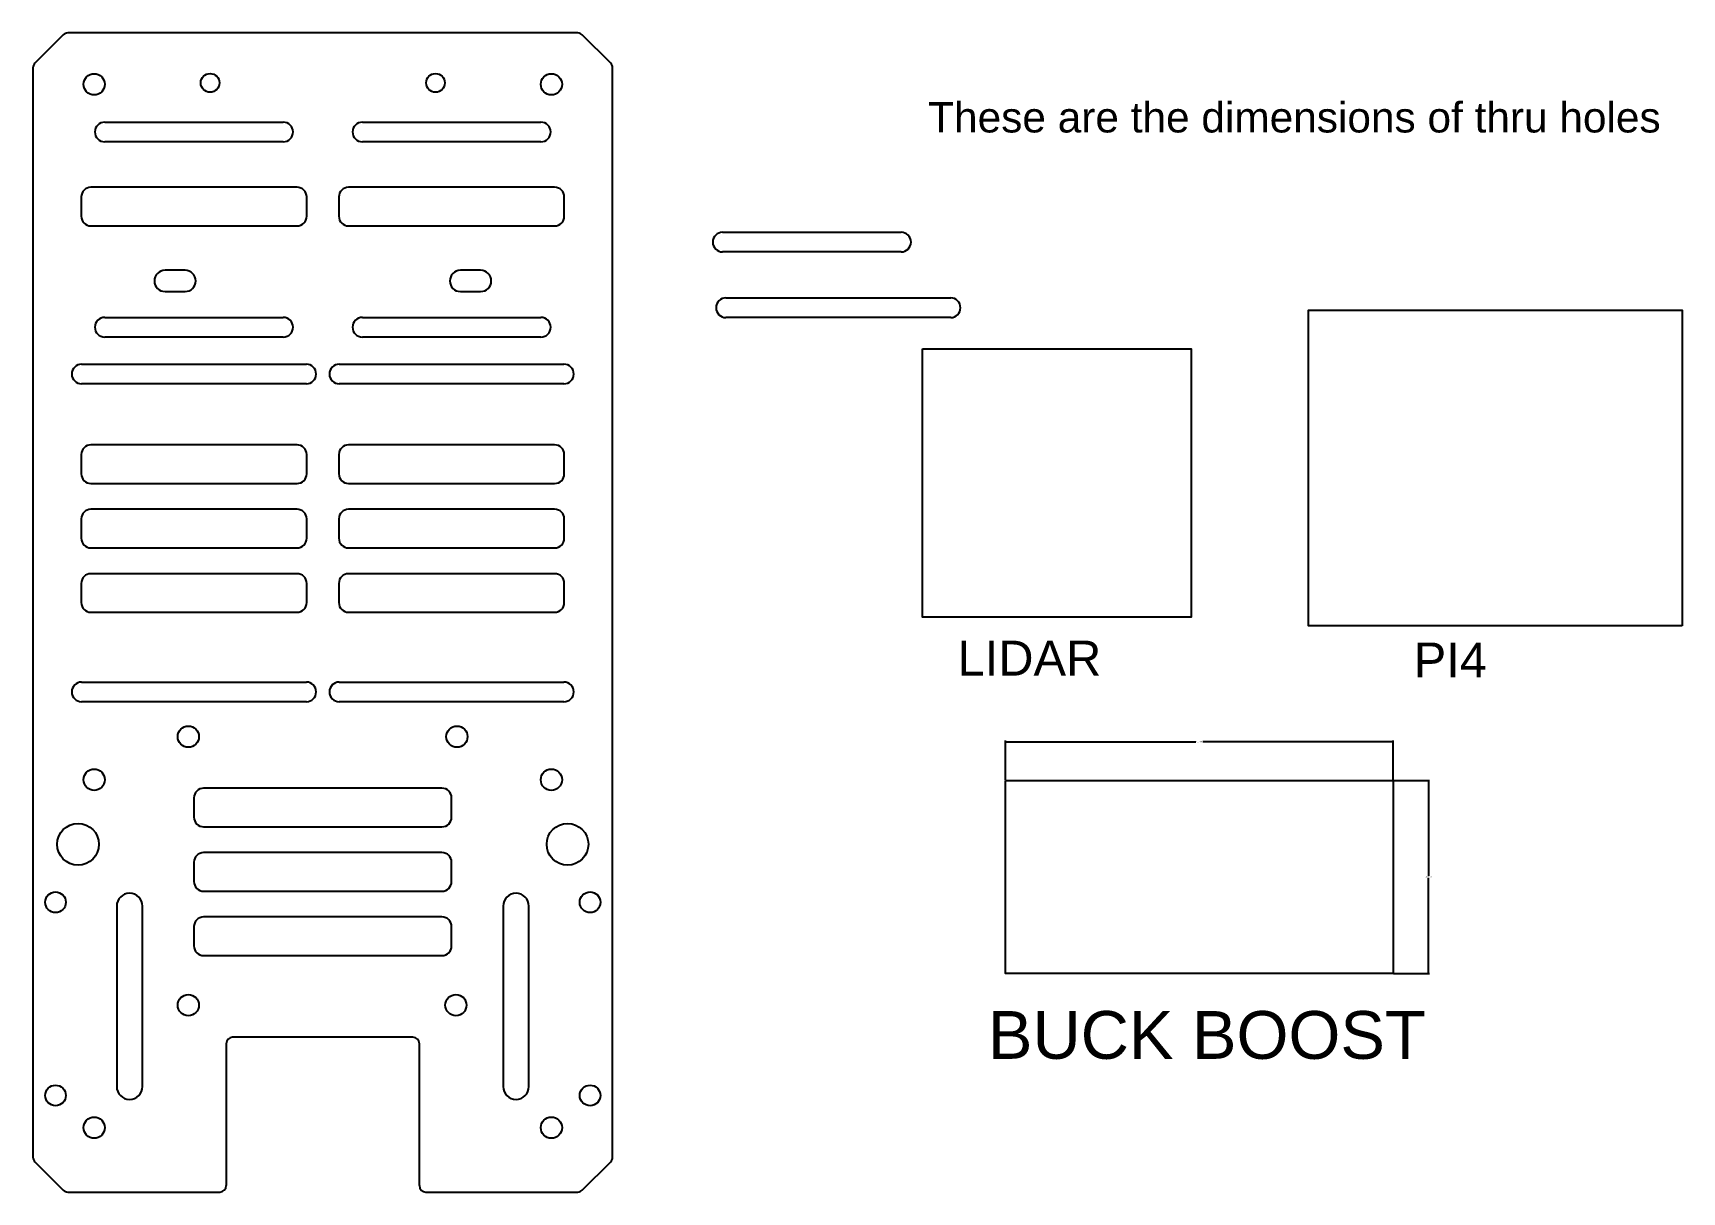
# Model space of a CAD drawing. Header units: inches. Extents: x 23 to 279, y 7 to 187.
import ezdxf

# ---------------------------------------------------------------- set-up
doc = ezdxf.new("R2010")
doc.units = ezdxf.units.IN
doc.header["$MEASUREMENT"] = 0
doc.styles.get("Standard").update_dxf_attribs({"font": 'arial.ttf'})
doc.dimstyles.get("Standard").update_dxf_attribs({"dimtxt": 0.18, "dimasz": 0.18, "dimexe": 0.18, "dimexo": 0.0625, "dimgap": 0.09, "dimtad": 0, "dimtih": 1, "dimtoh": 1, "dimdec": 4, "dimzin": 0, "dimdsep": 46, "dimtxsty": 'Standard', "dimcen": 0.09, "dimadec": 0, "dimazin": 0, "dimtfac": 1, "dimtdec": 4, "dimtofl": 0, "dimtmove": 0, "dimatfit": 3, "dimfxl": 1, "dimtolj": 1, "dimtzin": 0, "dimarcsym": 0})

# ---------------------------------------------------------------- blocks, each defined once
blk = doc.blocks.new('*D7')
at = {"color": 0, "lineweight": -2, "transparency": 16777216}
for p, q in [((234.05, 70.89), (239.65, 70.89)), ((239.47, 70.71), (239.47, 56.07)), ((239.47, 41.07), (239.47, 55.7)), ((234.05, 40.89), (239.65, 40.89))]:
    blk.add_line(p, q, dxfattribs=at)
at = {"color": 0, "transparency": 16777216}
for points in [[(239.44, 70.71), (239.5, 70.71), (239.47, 70.89)], [(239.44, 41.07), (239.5, 41.07), (239.47, 40.89)]]:
    blk.add_solid(points, dxfattribs=at)
at = {"layer": 'Defpoints', "color": 0, "transparency": 16777216}
for p in [(233.99, 70.89), (233.99, 40.89), (239.47, 40.89)]:
    blk.add_point(p, dxfattribs=at)
at = {"color": 0, "transparency": 16777216, "insert": (239.47, 55.89), "char_height": 0.18, "attachment_point": 5}
blk.add_mtext('\\A1;30.0000', dxfattribs=at)
blk = doc.blocks.new('*D8')
at = {"color": 0, "lineweight": -2, "transparency": 16777216}
for p, q in [((173.79, 70.95), (173.79, 77.06)), ((173.97, 76.88), (203.36, 76.88)), ((233.81, 76.88), (204.42, 76.88)), ((233.99, 70.95), (233.99, 77.06))]:
    blk.add_line(p, q, dxfattribs=at)
at = {"color": 0, "transparency": 16777216}
for points in [[(173.97, 76.91), (173.97, 76.85), (173.79, 76.88)], [(233.81, 76.91), (233.81, 76.85), (233.99, 76.88)]]:
    blk.add_solid(points, dxfattribs=at)
at = {"layer": 'Defpoints', "color": 0, "transparency": 16777216}
for p in [(233.99, 76.88), (173.79, 70.89), (233.99, 70.89)]:
    blk.add_point(p, dxfattribs=at)
at = {"color": 0, "transparency": 16777216, "insert": (203.89, 76.88), "char_height": 0.18, "attachment_point": 5}
blk.add_mtext('\\A1;60.2000', dxfattribs=at)

msp = doc.modelspace()

# ---------------------------------------------------------------- linework, layer by layer
at = {"color": 7, "linetype": 'Continuous', "lineweight": 25}
for p, q in [((107.38717, 186.95716), (28.2156, 186.95716)), ((27.50849, 186.66426), (23.09428, 182.25005)), ((112.50849, 182.25005), (108.09428, 186.66426)), ((22.80139, 181.54294), (22.80139, 12.37137)), ((112.80139, 12.37137), (112.80139, 181.54294)), ((30.30139, 161.48645), (30.30139, 158.48645)), ((63.80139, 162.98645), (31.80139, 162.98645)), ((65.30139, 158.48645), (65.30139, 161.48645)), ((70.30139, 161.48645), (70.30139, 158.48645)), ((103.80139, 162.98645), (71.80139, 162.98645)), ((105.30139, 158.48645), (105.30139, 161.48645)), ((31.80139, 156.98645), (63.80139, 156.98645)), ((71.80139, 156.98645), (103.80139, 156.98645)), ((46.42639, 150.10716), (43.30139, 150.10716)), ((92.30139, 150.10716), (89.17639, 150.10716)), ((43.30139, 146.80716), (46.42639, 146.80716)), ((89.17639, 146.80716), (92.30139, 146.80716)), ((63.80139, 122.98645), (31.80139, 122.98645)), ((103.80139, 122.98645), (71.80139, 122.98645)), ((30.30139, 121.48645), (30.30139, 118.48645)), ((65.30139, 118.48645), (65.30139, 121.48645)), ((70.30139, 121.48645), (70.30139, 118.48645)), ((105.30139, 118.48645), (105.30139, 121.48645)), ((31.80139, 116.98645), (63.80139, 116.98645)), ((71.80139, 116.98645), (103.80139, 116.98645)), ((63.80139, 112.98645), (31.80139, 112.98645)), ((103.80139, 112.98645), (71.80139, 112.98645)), ((30.30139, 111.48645), (30.30139, 108.48645)), ((65.30139, 108.48645), (65.30139, 111.48645)), ((70.30139, 111.48645), (70.30139, 108.48645)), ((105.30139, 108.48645), (105.30139, 111.48645)), ((31.80139, 106.98645), (63.80139, 106.98645)), ((71.80139, 106.98645), (103.80139, 106.98645)), ((63.80139, 102.98645), (31.80139, 102.98645)), ((103.80139, 102.98645), (71.80139, 102.98645)), ((30.30139, 101.48645), (30.30139, 98.48645)), ((65.30139, 98.48645), (65.30139, 101.48645)), ((70.30139, 101.48645), (70.30139, 98.48645)), ((105.30139, 98.48645), (105.30139, 101.48645)), ((31.80139, 96.98645), (63.80139, 96.98645)), ((71.80139, 96.98645), (103.80139, 96.98645)), ((86.30139, 69.67139), (49.30139, 69.67139)), ((47.80139, 68.17139), (47.80139, 65.17139)), ((87.80139, 65.17139), (87.80139, 68.17139)), ((49.30139, 63.67139), (86.30139, 63.67139)), ((86.30139, 59.67139), (49.30139, 59.67139)), ((47.80139, 58.17139), (47.80139, 55.17139)), ((87.80139, 55.17139), (87.80139, 58.17139)), ((35.80139, 51.34861), (35.80139, 23.34861)), ((39.80139, 23.34861), (39.80139, 51.34861)), ((49.30139, 53.67139), (86.30139, 53.67139)), ((95.80139, 51.34861), (95.80139, 23.34861)), ((99.80139, 23.34861), (99.80139, 51.34861)), ((86.30139, 49.67139), (49.30139, 49.67139)), ((47.80139, 48.17139), (47.80139, 45.17139)), ((87.80139, 45.17139), (87.80139, 48.17139)), ((49.30139, 43.67139), (86.30139, 43.67139)), ((81.80139, 30.98645), (53.80139, 30.98645)), ((52.80139, 29.98645), (52.80139, 7.95716)), ((82.80139, 7.95716), (82.80139, 29.98645)), ((23.09428, 11.66426), (27.50849, 7.25005)), ((108.09428, 7.25005), (112.50849, 11.66426)), ((28.2156, 6.95716), (51.80139, 6.95716)), ((83.80139, 6.95716), (107.38717, 6.95716))]:
    msp.add_line(p, q, dxfattribs=at)
for points in [[(33.94154, 173.10932), (61.66123, 173.10932)], [(73.94154, 173.10932), (101.66123, 173.10932)], [(61.66123, 170.05381), (33.94154, 170.05381)], [(101.66123, 170.05381), (73.94154, 170.05381)], [(129.88314, 156.00573), (157.60284, 156.00573)], [(157.60284, 152.95021), (129.88314, 152.95021)], [(130.39828, 145.81739), (165.29243, 145.81739)], [(33.94154, 142.78782), (61.66123, 142.78782)], [(73.94154, 142.78782), (101.66123, 142.78782)], [(165.29243, 142.76187), (130.39828, 142.76187)], [(61.66123, 139.73231), (33.94154, 139.73231)], [(101.66123, 139.73231), (73.94154, 139.73231)], [(30.35431, 135.51949), (65.24847, 135.51949)], [(70.35431, 135.51949), (105.24847, 135.51949)], [(65.24847, 132.46397), (30.35431, 132.46397)], [(105.24847, 132.46397), (70.35431, 132.46397)], [(30.35431, 86.15504), (65.24847, 86.15504)], [(70.35431, 86.15504), (105.24847, 86.15504)], [(65.24847, 83.09952), (30.35431, 83.09952)], [(105.24847, 83.09952), (70.35431, 83.09952)]]:
    msp.add_lwpolyline(points)
for points in [[(278.84541, 94.89411), (220.84541, 94.89411), (220.84541, 143.89411), (278.84541, 143.89411)], [(160.92046, 137.91369), (202.62046, 137.91369), (202.62046, 96.21369), (160.92046, 96.21369)], [(173.78933, 70.88598), (233.98933, 70.88598), (233.98933, 40.88598), (173.78933, 40.88598)]]:
    msp.add_lwpolyline(points, close=True)
for centre, radius in [((32.30139, 178.98645), 1.65), ((50.30139, 179.20716), 1.45), ((85.30139, 179.20716), 1.45), ((103.30139, 178.98645), 1.65), ((46.91986, 77.67865), 1.65), ((88.61986, 77.67865), 1.65), ((32.30139, 70.98645), 1.65), ((103.30139, 70.98645), 1.65), ((29.80139, 60.95716), 3.2385), ((105.80139, 60.95716), 3.2385), ((26.30139, 51.95716), 1.6), ((109.30139, 51.95716), 1.6), ((46.91986, 35.97865), 1.65), ((88.46351, 35.97865), 1.65), ((26.30139, 21.95716), 1.6), ((109.30139, 21.95716), 1.6), ((32.30139, 16.95716), 1.65), ((103.30139, 16.95716), 1.65)]:
    msp.add_circle(centre, radius, dxfattribs=at)
for centre, radius, start, end in [((28.2156, 185.95716), 1, 90, 135), ((107.38717, 185.95716), 1, 45, 90), ((23.80139, 181.54294), 1, 135, 180), ((111.80139, 181.54294), 1, 0, 45), ((31.80139, 161.48645), 1.5, 90, 180), ((63.80139, 161.48645), 1.5, 0, 90), ((71.80139, 161.48645), 1.5, 90, 180), ((103.80139, 161.48645), 1.5, 0, 90), ((31.80139, 158.48645), 1.5, 180, 270), ((63.80139, 158.48645), 1.5, 270, 0), ((71.80139, 158.48645), 1.5, 180, 270), ((103.80139, 158.48645), 1.5, 270, 0), ((43.30139, 148.45716), 1.65, 90, 270), ((46.42639, 148.45716), 1.65, 270, 90), ((89.17639, 148.45716), 1.65, 90, 270), ((92.30139, 148.45716), 1.65, 270, 90), ((31.80139, 121.48645), 1.5, 90, 180), ((63.80139, 121.48645), 1.5, 0, 90), ((71.80139, 121.48645), 1.5, 90, 180), ((103.80139, 121.48645), 1.5, 0, 90), ((31.80139, 118.48645), 1.5, 180, 270), ((63.80139, 118.48645), 1.5, 270, 0), ((71.80139, 118.48645), 1.5, 180, 270), ((103.80139, 118.48645), 1.5, 270, 0), ((31.80139, 111.48645), 1.5, 90, 180), ((63.80139, 111.48645), 1.5, 0, 90), ((71.80139, 111.48645), 1.5, 90, 180), ((103.80139, 111.48645), 1.5, 0, 90), ((31.80139, 108.48645), 1.5, 180, 270), ((63.80139, 108.48645), 1.5, 270, 0), ((71.80139, 108.48645), 1.5, 180, 270), ((103.80139, 108.48645), 1.5, 270, 0), ((31.80139, 101.48645), 1.5, 90, 180), ((63.80139, 101.48645), 1.5, 0, 90), ((71.80139, 101.48645), 1.5, 90, 180), ((103.80139, 101.48645), 1.5, 0, 90), ((31.80139, 98.48645), 1.5, 180, 270), ((63.80139, 98.48645), 1.5, 270, 0), ((71.80139, 98.48645), 1.5, 180, 270), ((103.80139, 98.48645), 1.5, 270, 0), ((49.30139, 68.17139), 1.5, 90, 180), ((86.30139, 68.17139), 1.5, 0, 90), ((49.30139, 65.17139), 1.5, 180, 270), ((86.30139, 65.17139), 1.5, 270, 0), ((49.30139, 58.17139), 1.5, 90, 180), ((86.30139, 58.17139), 1.5, 0, 90), ((49.30139, 55.17139), 1.5, 180, 270), ((86.30139, 55.17139), 1.5, 270, 0), ((37.80139, 51.34861), 2, 0, 180), ((97.80139, 51.34861), 2, 0, 180), ((49.30139, 48.17139), 1.5, 90, 180), ((86.30139, 48.17139), 1.5, 0, 90), ((49.30139, 45.17139), 1.5, 180, 270), ((86.30139, 45.17139), 1.5, 270, 0), ((53.80139, 29.98645), 1, 90, 180), ((81.80139, 29.98645), 1, 0, 90), ((37.80139, 23.34861), 2, 180, 0), ((97.80139, 23.34861), 2, 180, 0), ((23.80139, 12.37137), 1, 180, 225), ((111.80139, 12.37137), 1, 315, 0), ((51.80139, 7.95716), 1, 270, 0), ((83.80139, 7.95716), 1, 180, 270), ((28.2156, 7.95716), 1, 225, 270), ((107.38717, 7.95716), 1, 270, 315)]:
    msp.add_arc(centre, radius, start, end, dxfattribs=at)
for centre, start, end in [((33.94154, 171.58157), 90, 270), ((61.66123, 171.58157), 270, 90), ((73.94154, 171.58157), 90, 270), ((101.66123, 171.58157), 270, 90), ((129.88314, 154.47797), 90, 270), ((157.60284, 154.47797), 270, 90), ((130.39828, 144.28963), 90, 270), ((165.29243, 144.28963), 270, 90), ((33.94154, 141.26006), 90, 270), ((61.66123, 141.26006), 270, 90), ((73.94154, 141.26006), 90, 270), ((101.66123, 141.26006), 270, 90), ((30.35431, 133.99173), 90, 270), ((65.24847, 133.99173), 270, 90), ((70.35431, 133.99173), 90, 270), ((105.24847, 133.99173), 270, 90), ((30.35431, 84.62728), 90, 270), ((65.24847, 84.62728), 270, 90), ((70.35431, 84.62728), 90, 270), ((105.24847, 84.62728), 270, 90)]:
    msp.add_arc(centre, 1.52776, start, end)

# ---------------------------------------------------------------- texts
for s, height, p in [('These are the dimensions of thru holes', 4.7098468, (161.79633, 171.50541)), ('LIDAR', 5.42346, (166.36509, 87.15636)), ('PI4', 5.42346, (237.18091, 86.87091)), ('BUCK BOOST', 7.421574, (171.07663, 27.64103))]:
    msp.add_text(s, height=height).set_placement(p)

# ---------------------------------------------------------------- dimensions: what is measured, and where the dimension line sits
dim = msp.add_linear_dim(base=(233.98933, 76.88033), p1=(173.78933, 70.88598), p2=(233.98933, 70.88598), dimstyle='Standard')
dim.commit()
dim.dimension.update_dxf_attribs({"geometry": '*D8', "text_midpoint": (203.88933, 76.88033)})
dim = msp.add_linear_dim(base=(239.46529, 40.88598), p1=(233.98933, 70.88598), p2=(233.98933, 40.88598), angle=90, dimstyle='Standard')
dim.commit()
dim.dimension.update_dxf_attribs({"geometry": '*D7', "text_midpoint": (239.46529, 55.88598)})

doc.saveas('drawing.dxf')
